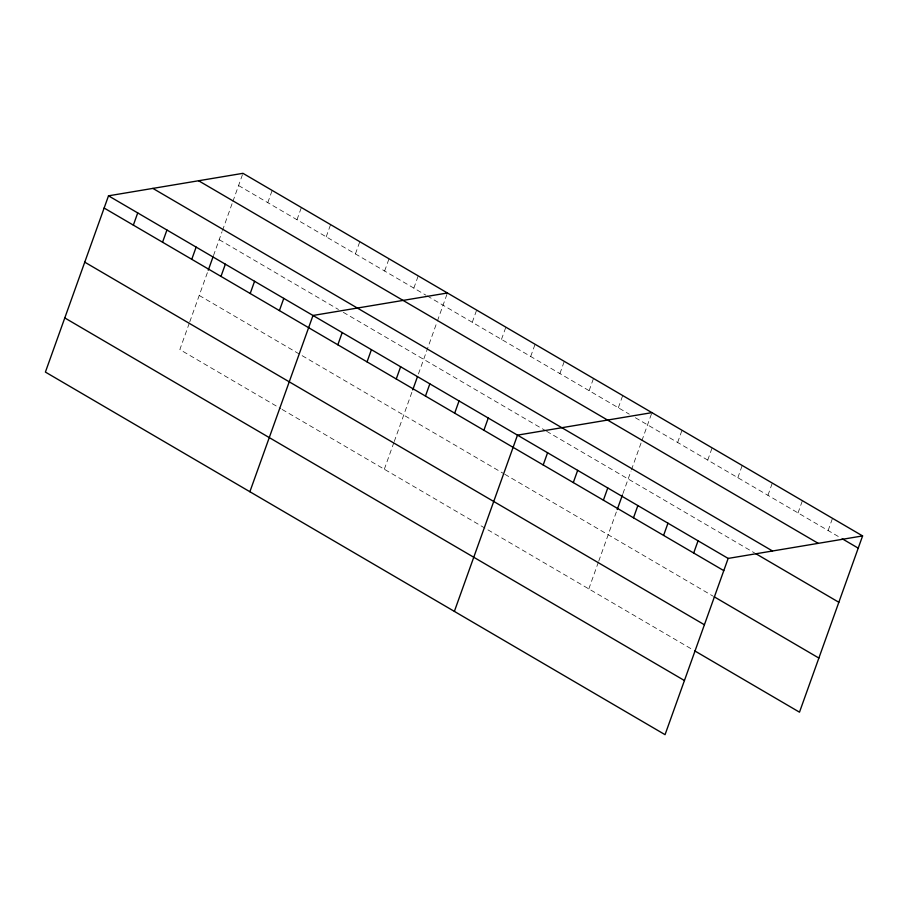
<?xml version="1.0" encoding="UTF-8"?>
<svg xmlns="http://www.w3.org/2000/svg" width="908" height="908" viewBox="0 0 908 908"><rect width="100%" height="100%" fill="white"/><g stroke="black" fill="none" stroke-linecap="round" stroke-linejoin="round"><path stroke-width="0.68" stroke-dasharray="4.54 3.41" d="M189.295 323.18L179.841 349.58L280.867 408.702M189.761 321.863L207.784 271.549M213.482 255.613L222.029 231.756M222.494 230.439L232.425 202.711M232.902 201.394L242.947 173.326M267.781 202.643L272.162 190.419M296.995 219.736L301.377 207.523M326.21 236.829L330.58 224.617M355.425 253.922L359.795 241.71M384.629 271.015L389.01 258.803M413.844 288.108L418.225 275.896M384.322 469.243L393.777 442.832M394.254 441.515L412.743 389.884M418.44 373.948L436.907 322.363M437.384 321.046L447.428 292.989M472.274 322.295L476.643 310.082M501.477 339.388L505.858 327.175M530.692 356.481L535.073 344.268M559.907 373.585L564.277 361.361M589.122 390.678L593.491 378.454M618.337 407.771L622.706 395.548M588.815 588.895L598.27 562.495M598.735 561.178L616.748 510.864M622.933 493.6L631.003 471.07M631.469 469.754L641.4 442.026M641.877 440.709L651.921 412.641M677.64 442.468L682.01 430.256M707.741 460.084L712.11 447.871M737.841 477.699L742.211 465.475M767.93 495.314L772.311 483.09M798.03 512.918L802.4 500.705M828.13 530.533L832.5 518.32M238.577 185.55L426.022 295.236M427.237 295.94L629.289 414.173M635.373 417.737L841.375 538.285M219.191 239.678L338.468 309.48M343.337 312.329L545.39 430.562M546.616 431.277L754.571 552.961M199.215 295.452L503.52 473.511M504.734 474.226L712.928 596.057M282.082 409.417L693.553 650.185"/><path stroke-width="1.36" d="M862.6 535.924L242.947 173.326L108.506 195.822L45.4 372.076L665.053 734.674L728.159 558.42L862.6 535.924L799.494 712.178L694.756 650.888M133.351 225.127L137.721 212.915M162.555 242.22L166.936 230.008M191.77 259.313L196.139 247.101M208.25 270.221L213.005 256.941M220.984 276.407L225.354 264.194M250.199 293.5L254.569 281.287M279.403 310.593L283.784 298.38M249.882 491.727L312.999 315.473L447.428 292.989M337.833 344.79L342.202 332.566M367.048 361.883L371.417 349.659M396.251 378.976L400.632 366.753M412.743 389.884L417.498 376.604M425.466 396.07L429.847 383.846M454.681 413.163L459.051 400.95M483.896 430.256L488.266 418.043M454.375 611.39L517.481 435.136L651.921 412.641M543.2 464.964L547.581 452.74M573.3 482.568L577.67 470.355M603.4 500.183L607.77 487.971M617.224 509.536L622.457 494.928M633.5 517.798L637.87 505.574M663.589 535.402L667.97 523.19M693.689 553.017L698.059 540.805M842.579 538.989L858.23 548.148M198.58 180.749L818.233 543.347M152.873 188.399L772.526 550.997M755.774 553.664L838.844 602.276M108.506 195.822L728.159 558.42M104.136 208.034L723.79 570.633M714.131 596.76L818.868 658.05M84.75 262.162L704.404 624.761M64.786 317.936L684.439 680.535"/></g></svg>
